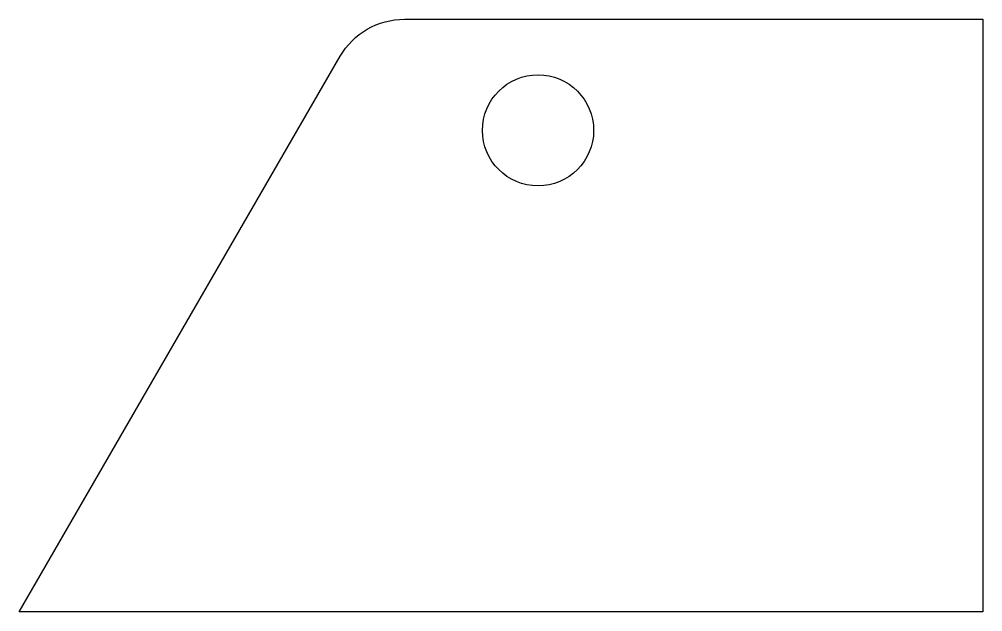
# Model space of a CAD drawing. Header units: millimetres. Extents: x -130 to 0, y 38 to 118.
import ezdxf

# ---------------------------------------------------------------- set-up
doc = ezdxf.new("R2010")
doc.units = ezdxf.units.MM
doc.layers.get('0').update_dxf_attribs({"linetype": 'CONTINUOUS'})

msp = doc.modelspace()

# ---------------------------------------------------------------- linework, layer by layer
msp.add_lwpolyline([(-86.7, 113.1, -0.267949), (-78.04, 118.1), (0, 118.1), (0, 38.1), (-130, 38.1)], format="xyb", close=True)
msp.add_circle((-60, 103.1), 7.5)

doc.saveas('drawing.dxf')
